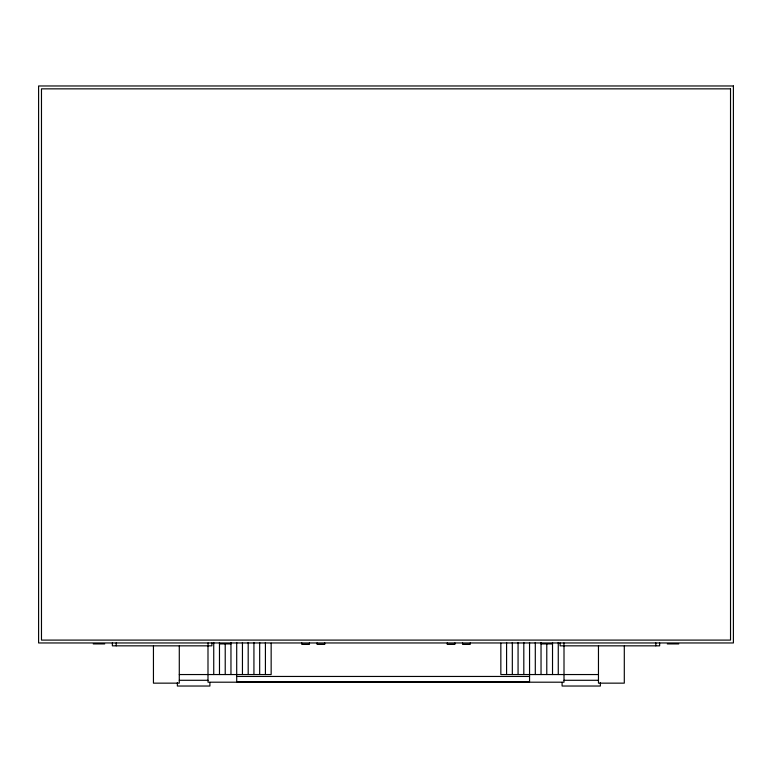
<?xml version="1.0" encoding="UTF-8"?>
<svg xmlns="http://www.w3.org/2000/svg" width="772" height="772" viewBox="0 0 772 772"><rect width="100%" height="100%" fill="white"/><g stroke="black" fill="none" stroke-linecap="round" stroke-linejoin="round"><path stroke-width="1.16" d="M93.229 643.916L104.712 643.916M219.557 643.916L231.04 643.916M540.979 643.916L552.462 643.916M667.307 643.916L678.791 643.916M179.287 674.545L271.155 674.545L271.155 643.211M598.464 674.545L500.845 674.545L500.845 643.211M236.705 676.455L529.553 676.455M179.287 680.286L207.996 680.286M564.004 680.286L598.464 680.286M659.645 642.96L659.645 645.836L560.115 645.836L560.115 642.96M655.824 642.96L655.824 645.836M624.297 646.067L624.297 683.152L598.464 683.152L598.464 646.029M600.375 682.583L600.375 686.028L562.093 686.028L562.093 682.438M564.004 646.029L564.004 682.197L207.996 682.197L207.996 646.029M563.946 642.96L563.946 645.836M558.262 642.468L558.262 674.545M552.52 642.468L552.52 674.545M546.779 643.655L546.779 674.545M541.037 642.468L541.037 674.545M535.295 642.468L535.295 674.545M529.553 642.468L529.553 681.724L236.705 681.724L236.705 642.468M523.812 642.468L523.812 674.545M518.07 642.468L518.07 674.545M512.328 642.468L512.328 674.545M506.586 642.468L506.586 674.545M470.216 642.96L470.216 644.398L462.563 644.398L462.563 642.96M469.26 644.398L463.518 644.398M454.901 642.96L454.901 644.398L447.249 644.398L447.249 642.96M453.946 644.398L448.204 644.398M324.751 642.96L324.751 644.398L317.099 644.398L317.099 642.96M323.796 644.398L318.054 644.398M309.437 642.96L309.437 644.398L301.784 644.398L301.784 642.96M308.482 644.398L302.74 644.398M265.414 642.468L265.414 674.545M259.672 642.468L259.672 674.545M253.93 642.468L253.93 674.545M248.188 642.468L248.188 674.545M242.447 642.468L242.447 674.545M230.963 642.468L230.963 674.545M225.221 643.655L225.221 674.545M219.48 642.468L219.48 674.545M213.738 642.468L213.738 674.545M211.904 642.96L211.904 645.836L112.374 645.836L112.374 642.96M209.907 682.438L209.907 686.028L177.367 686.028L177.367 682.583M208.073 642.96L208.073 645.836M179.287 646.029L179.287 683.152L153.445 683.152L153.445 646.067M116.205 642.96L116.205 645.836M733.4 85.972L38.6 85.972L38.6 642.96L733.4 642.96L733.4 85.972M730.524 88.848L41.476 88.848L41.476 640.094L730.524 640.094L730.524 88.848"/></g></svg>
